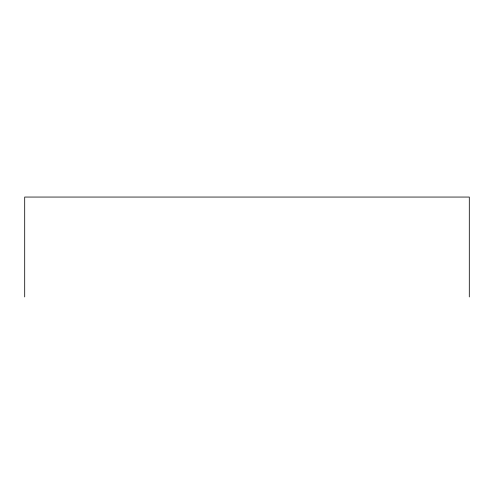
<?xml version="1.0" encoding="UTF-8"?>
<svg xmlns="http://www.w3.org/2000/svg" width="494" height="494" viewBox="0 0 494 494"><rect width="100%" height="100%" fill="white"/><g stroke="black" fill="none" stroke-linecap="round" stroke-linejoin="round"><path stroke-width="0.74" d="M469.3 296.943L469.3 197.057L24.7 197.057L24.7 296.943"/></g></svg>
